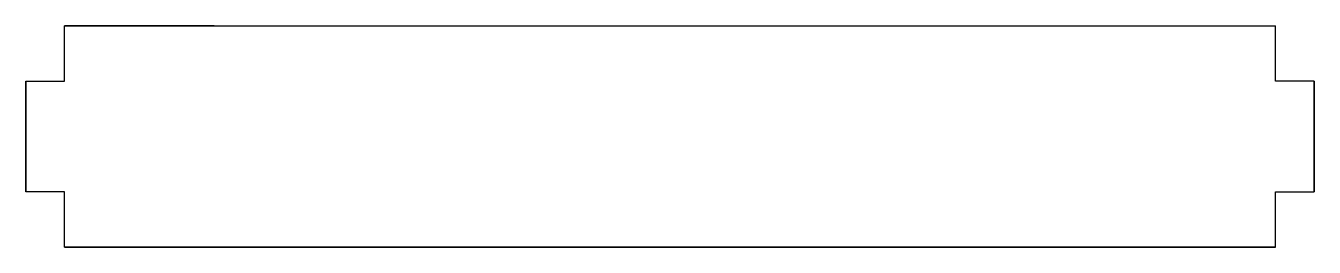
# Model space of a CAD drawing. Header units: millimetres. Extents: x 0 to 116, y 0 to 20.
import ezdxf

# ---------------------------------------------------------------- set-up
doc = ezdxf.new("R2010")
doc.units = ezdxf.units.MM
doc.layers.get('0').update_dxf_attribs({"linetype": 'CONTINUOUS'})

msp = doc.modelspace()

# ---------------------------------------------------------------- linework, layer by layer
for p, q in [((17, 20), (3.5, 20)), ((3.5, 20), (112.7, 20)), ((3.5, 15), (3.5, 20)), ((112.7, 15), (112.7, 20)), ((0, 15), (0, 5)), ((0, 5), (0, 15)), ((0, 5), (0, 15)), ((0, 15), (3.5, 15)), ((116.2, 15), (112.7, 15)), ((116.2, 15), (116.2, 5)), ((116.2, 5), (116.2, 15)), ((3.5, 5), (0, 5)), ((3.5, 5), (0, 5)), ((3.5, 0), (3.5, 5)), ((112.7, 0), (112.7, 5)), ((112.7, 5), (116.2, 5)), ((112.7, 5), (116.2, 5)), ((3.5, 0), (17, 0)), ((3.5, 0), (112.7, 0)), ((112.7, 0), (3.5, 0))]:
    msp.add_line(p, q)

doc.saveas('drawing.dxf')
